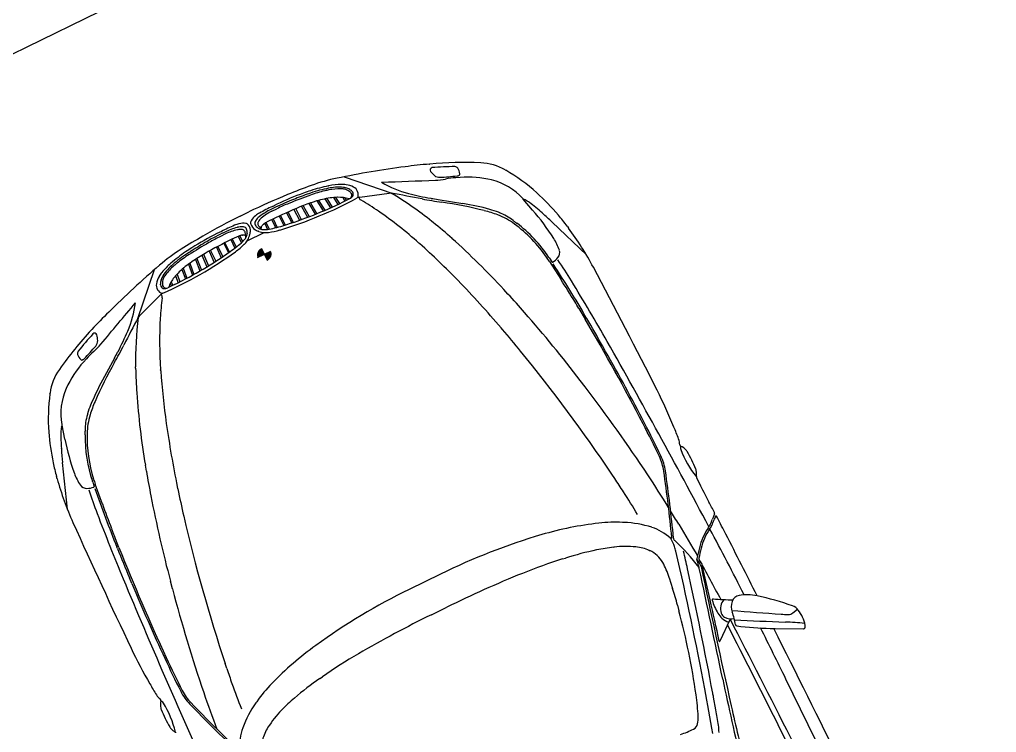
# Model space of a CAD drawing. Header units: millimetres. Extents: x 1754 to 2064, y 960 to 1845.
# Drawn here: x 1909.114 to 1912.157, y 1766.828 to 1769.048 of the extents above; entities that cross this region are included whole.
import ezdxf

# ---------------------------------------------------------------- set-up
doc = ezdxf.new("R2010")
doc.units = ezdxf.units.MM
doc.layers.add('STAFAZ', color=252, linetype='Continuous')

msp = doc.modelspace()

# ---------------------------------------------------------------- hatches: boundary and pattern name
at = {"layer": 'STAFAZ'}
h = msp.add_hatch(color=256, dxfattribs=at)
edge = h.paths.add_edge_path()
edge.add_ellipse((1909.8765, 1768.3167), major_axis=(0.0208, 0.0102), ratio=0.930015, start_angle=450, end_angle=540)
edge.add_line((1909.8557, 1768.3065), (1909.8765, 1768.3167))
edge.add_line((1909.8765, 1768.3167), (1909.867, 1768.336))
h = msp.add_hatch(color=256, dxfattribs=at)
edge = h.paths.add_edge_path()
edge.add_ellipse((1909.8765, 1768.3167), major_axis=(0.0208, 0.0102), ratio=0.930015, start_angle=270, end_angle=360)
edge.add_line((1909.8973, 1768.3268), (1909.8765, 1768.3167))
edge.add_line((1909.8765, 1768.3167), (1909.886, 1768.2973))

# ---------------------------------------------------------------- linework, layer by layer
for p, q in [((1913.4114, 1771.0578), (1907.6474, 1768.2322)), ((1910.3906, 1768.5981), (1910.3921, 1768.5982)), ((1910.6269, 1768.5796), (1910.6285, 1768.5787)), ((1910.1249, 1768.5585), (1910.277, 1768.5061)), ((1910.4864, 1768.5566), (1910.473, 1768.5555)), ((1910.4826, 1768.5627), (1910.4833, 1768.563)), ((1910.0759, 1768.5225), (1910.07, 1768.5213)), ((1910.0765, 1768.5299), (1910.0777, 1768.5301)), ((1910.1311, 1768.5337), (1910.1314, 1768.5337)), ((1910.1367, 1768.5219), (1910.1364, 1768.522)), ((1910.1494, 1768.5137), (1910.1477, 1768.5152)), ((1910.0139, 1768.5054), (1910.0102, 1768.504)), ((1910.0334, 1768.4812), (1910.0313, 1768.4805)), ((1910.0403, 1768.4833), (1910.0599, 1768.4519)), ((1910.0456, 1768.4849), (1910.0649, 1768.454)), ((1910.0652, 1768.4896), (1910.0826, 1768.4618)), ((1910.0708, 1768.4907), (1910.0875, 1768.464)), ((1910.0917, 1768.4938), (1910.1052, 1768.4722)), ((1910.0982, 1768.4943), (1910.1105, 1768.4747)), ((1910.1051, 1768.4945), (1910.1042, 1768.4945)), ((1910.1211, 1768.4937), (1910.1271, 1768.4828)), ((1910.1217, 1768.4801), (1910.1425, 1768.4903)), ((1910.1276, 1768.4926), (1910.1318, 1768.4851)), ((1910.174, 1768.4885), (1910.1714, 1768.4946)), ((1910.1735, 1768.495), (1910.2654, 1768.5071)), ((1910.1783, 1768.4853), (1910.1752, 1768.4871)), ((1910.3947, 1768.4915), (1910.3964, 1768.4912)), ((1910.4176, 1768.4877), (1910.495, 1768.4751)), ((1910.7122, 1768.4549), (1910.683, 1768.4889)), ((1910.6887, 1768.4862), (1910.6834, 1768.4885)), ((1909.8013, 1768.4358), (1909.8284, 1768.449)), ((1909.905, 1768.4606), (1909.897, 1768.4566)), ((1909.9003, 1768.4513), (1909.9157, 1768.4589)), ((1909.9018, 1768.4662), (1909.9157, 1768.4729)), ((1909.9503, 1768.4483), (1909.9667, 1768.4163)), ((1909.9689, 1768.4564), (1909.9863, 1768.4231)), ((1909.9742, 1768.4587), (1909.9917, 1768.425)), ((1909.9921, 1768.4662), (1910.0111, 1768.4322)), ((1909.9975, 1768.4684), (1910.0165, 1768.4343)), ((1910.0153, 1768.4751), (1910.0351, 1768.4415)), ((1910.0204, 1768.4769), (1910.04, 1768.4435)), ((1909.8495, 1768.4215), (1909.8486, 1768.42)), ((1909.8489, 1768.4372), (1909.8498, 1768.4379)), ((1909.8619, 1768.4349), (1909.8607, 1768.4341)), ((1909.8664, 1768.4292), (1909.8672, 1768.4299)), ((1909.8994, 1768.4251), (1909.9119, 1768.3996)), ((1909.904, 1768.4273), (1909.917, 1768.4009)), ((1909.9231, 1768.4357), (1909.9373, 1768.4068)), ((1909.9268, 1768.4375), (1909.9413, 1768.408)), ((1909.9454, 1768.4464), (1909.9618, 1768.4146)), ((1910.4021, 1768.4164), (1910.3985, 1768.4193)), ((1910.6037, 1768.4396), (1910.6041, 1768.4395)), ((1910.6059, 1768.4478), (1910.6083, 1768.4469)), ((1910.6517, 1768.4224), (1910.654, 1768.4206)), ((1910.7426, 1768.4452), (1910.742, 1768.4458)), ((1909.7428, 1768.3883), (1909.729, 1768.3814)), ((1909.792, 1768.4007), (1909.7934, 1768.4011)), ((1909.7937, 1768.3936), (1909.7927, 1768.3933)), ((1909.7981, 1768.4123), (1909.797, 1768.412)), ((1909.8102, 1768.4022), (1909.8119, 1768.402)), ((1909.8122, 1768.3922), (1909.812, 1768.3924)), ((1909.8151, 1768.3895), (1909.8151, 1768.3894)), ((1909.8561, 1768.4138), (1909.8562, 1768.4141)), ((1909.8564, 1768.3993), (1909.8572, 1768.3988)), ((1909.8566, 1768.4098), (1909.8566, 1768.4098)), ((1909.8595, 1768.3885), (1909.8572, 1768.3893)), ((1909.8702, 1768.407), (1909.8699, 1768.4066)), ((1909.8776, 1768.4127), (1909.8865, 1768.3946)), ((1909.8776, 1768.3937), (1909.8779, 1768.3938)), ((1909.8819, 1768.4155), (1909.8917, 1768.3954)), ((1909.9087, 1768.3988), (1909.9096, 1768.3991)), ((1910.8795, 1768.3154), (1910.7735, 1768.4167)), ((1910.8196, 1768.4046), (1910.8239, 1768.3989)), ((1909.7555, 1768.3803), (1909.7401, 1768.3728)), ((1909.7453, 1768.3823), (1909.7533, 1768.3862)), ((1909.7722, 1768.3627), (1909.7851, 1768.3363)), ((1909.7767, 1768.365), (1909.7892, 1768.3395)), ((1909.7951, 1768.3729), (1909.805, 1768.3528)), ((1909.7999, 1768.3746), (1909.8088, 1768.3565)), ((1909.809, 1768.377), (1909.8094, 1768.377)), ((1909.8149, 1768.363), (1909.8147, 1768.3628)), ((1909.8231, 1768.3588), (1909.8759, 1768.3847)), ((1909.8235, 1768.3832), (1909.8234, 1768.3822)), ((1909.8302, 1768.3741), (1909.8309, 1768.3764)), ((1909.7044, 1768.3264), (1909.7202, 1768.2919)), ((1909.7094, 1768.3292), (1909.7251, 1768.2951)), ((1909.7272, 1768.3389), (1909.7424, 1768.3064)), ((1909.7317, 1768.3417), (1909.7468, 1768.3093)), ((1909.7502, 1768.3509), (1909.7646, 1768.3214)), ((1909.7538, 1768.3527), (1909.768, 1768.3238)), ((1909.7918, 1768.3415), (1909.7911, 1768.341)), ((1909.8557, 1768.3065), (1909.8973, 1768.3268)), ((1909.867, 1768.336), (1909.886, 1768.2973)), ((1910.3606, 1768.3497), (1910.3581, 1768.3519)), ((1909.6432, 1768.3236), (1909.6466, 1768.3257)), ((1909.6617, 1768.3011), (1909.6761, 1768.2651)), ((1909.6662, 1768.304), (1909.6807, 1768.2678)), ((1909.6824, 1768.3139), (1909.6978, 1768.278)), ((1909.6874, 1768.3169), (1909.7028, 1768.2811)), ((1910.7647, 1768.3046), (1910.7725, 1768.2931)), ((1909.5332, 1768.2684), (1909.4814, 1768.1161)), ((1909.5854, 1768.2891), (1909.5845, 1768.2884)), ((1909.5916, 1768.2851), (1909.5962, 1768.289)), ((1909.6199, 1768.2697), (1909.6308, 1768.2401)), ((1909.6242, 1768.2734), (1909.6356, 1768.2426)), ((1909.64, 1768.286), (1909.6525, 1768.2518)), ((1909.6444, 1768.2893), (1909.6573, 1768.2545)), ((1909.6503, 1768.2934), (1909.6521, 1768.2946)), ((1910.7645, 1768.2948), (1910.8, 1768.2391)), ((1909.549, 1768.2484), (1909.5488, 1768.2481)), ((1909.5549, 1768.2367), (1909.555, 1768.237)), ((1909.5959, 1768.2449), (1909.5965, 1768.2456)), ((1909.6003, 1768.2502), (1909.6083, 1768.2285)), ((1909.6047, 1768.2551), (1909.6134, 1768.2311)), ((1909.5536, 1768.2217), (1909.5534, 1768.2239)), ((1909.5971, 1768.2229), (1909.5762, 1768.2127)), ((1909.5836, 1768.2259), (1909.587, 1768.218)), ((1909.5868, 1768.2317), (1909.5917, 1768.2203)), ((1910.6353, 1768.1933), (1910.6225, 1768.2072)), ((1909.4878, 1768.1258), (1909.5536, 1768.1911)), ((1909.5584, 1768.1868), (1909.5552, 1768.1925)), ((1909.5583, 1768.1813), (1909.5588, 1768.1849)), ((1910.8561, 1768.1483), (1910.8756, 1768.1153)), ((1910.8808, 1768.1172), (1910.8783, 1768.1215)), ((1910.6188, 1768.0824), (1910.6142, 1768.0878)), ((1909.3381, 1768.0815), (1909.3392, 1768.0827)), ((1910.9396, 1768.0147), (1910.93, 1768.0315)), ((1909.4099, 1767.9937), (1909.3725, 1767.9248)), ((1909.4209, 1768.0142), (1909.42, 1768.0126)), ((1909.3108, 1767.9882), (1909.3101, 1767.9879)), ((1909.3133, 1767.9815), (1909.3223, 1767.9914)), ((1909.4757, 1767.9623), (1909.4756, 1767.9669)), ((1909.5539, 1767.9542), (1909.5536, 1767.9575)), ((1910.8754, 1767.9046), (1910.8604, 1767.9242)), ((1909.2087, 1767.8827), (1909.209, 1767.8845)), ((1909.3261, 1767.8204), (1909.3254, 1767.8179)), ((1909.3337, 1767.8167), (1909.3339, 1767.8172)), ((1909.245, 1767.7785), (1909.2465, 1767.7841)), ((1909.2553, 1767.7407), (1909.2464, 1767.7846)), ((1909.3181, 1767.7686), (1909.3181, 1767.7658)), ((1911.1726, 1767.72), (1911.1726, 1767.7155)), ((1909.2444, 1767.7108), (1909.2443, 1767.7116)), ((1909.2631, 1767.523), (1909.248, 1767.6688)), ((1909.5092, 1767.6412), (1909.5061, 1767.6599)), ((1910.9678, 1767.6188), (1910.9587, 1767.6324)), ((1909.2312, 1767.6181), (1909.2293, 1767.625)), ((1909.3421, 1767.6072), (1909.3463, 1767.594)), ((1909.3722, 1767.5392), (1909.3499, 1767.6014)), ((1911.2227, 1767.6215), (1911.2355, 1767.5955)), ((1909.607, 1767.5864), (1909.6056, 1767.5933)), ((1911.2787, 1767.5081), (1911.2725, 1767.4922)), ((1910.9969, 1767.4819), (1910.9924, 1767.4821)), ((1911.2819, 1767.501), (1911.2777, 1767.4901)), ((1911.2876, 1767.4958), (1911.2847, 1767.5012)), ((1909.4237, 1767.4036), (1909.4095, 1767.4392)), ((1909.419, 1767.4006), (1909.4172, 1767.4052)), ((1910.9649, 1767.4048), (1910.9659, 1767.4049)), ((1911.0756, 1767.3947), (1911.0771, 1767.3941)), ((1910.8056, 1767.368), (1910.8146, 1767.3708)), ((1911.225, 1767.3638), (1911.2319, 1767.3546)), ((1911.2648, 1767.2408), (1911.2406, 1767.3483)), ((1909.4641, 1767.2913), (1909.4566, 1767.3092)), ((1909.5904, 1767.2747), (1909.5841, 1767.2986)), ((1910.4255, 1767.321), (1910.3273, 1767.2729)), ((1911.1379, 1767.3096), (1911.1483, 1767.2765)), ((1911.3827, 1767.2566), (1911.3804, 1767.2566)), ((1910.3972, 1767.1945), (1910.4446, 1767.2177)), ((1911.1635, 1767.2241), (1911.168, 1767.2068)), ((1911.5228, 1767.2002), (1911.5372, 1767.2116)), ((1911.3278, 1767.1804), (1911.2956, 1767.1115)), ((1911.3013, 1767.1835), (1911.3014, 1767.1834)), ((1911.5074, 1767.1952), (1911.5082, 1767.1952)), ((1911.4675, 1767.1511), (1911.5555, 1767.1502)), ((1911.561, 1767.1551), (1911.561, 1767.1552)), ((1909.7597, 1767.0265), (1909.7546, 1767.0421)), ((1910.0496, 1766.9958), (1910.0573, 1767.0012)), ((1911.7427, 1766.501), (1911.5011, 1766.9938)), ((1909.5578, 1766.9239), (1909.5543, 1766.9267)), ((1911.283, 1766.8979), (1911.2756, 1766.9374)), ((1909.8527, 1766.9234), (1909.8501, 1766.9197)), ((1909.93, 1766.8971), (1909.9307, 1766.8978))]:
    msp.add_line(p, q, dxfattribs=at)
for centre, radius, start, end in [((1910.4991, 1767.4051), 1.1979, 87.5468, 95.1242), ((1910.5433, 1768.4348), 0.1672, 59.9755, 87.5468), ((1910.7033, 1765.6358), 2.9793, 97.4784, 101.6209), ((1910.5548, 1766.7668), 1.8386, 95.1242, 97.4784), ((1910.3999, 1768.5797), 0.0072, 94.9117, 216.6788), ((1910.4562, 1768.6216), 0.0774, 216.6788, 229.905), ((1910.4788, 1767.6608), 0.9295, 90.5379, 94.9117), ((1910.4702, 1768.5795), 0.0107, 31.1993, 90.5379), ((1910.4367, 1768.5593), 0.0499, 10.0268, 31.1993), ((1910.3449, 1768.0879), 0.5669, 47.8854, 59.9755), ((1910.2173, 1767.9988), 0.5669, 101.6209, 110.0904), ((1908.8241, 1807.446), 38.9304, 272.08708, 272.33378), ((1910.4106, 1768.8289), 0.3334, 239.5916, 255.2957), ((1910.4221, 1768.5812), 0.0245, 229.905, 273.6653), ((1910.4, 1768.7775), 0.2298, 272.3338, 280.2927), ((1910.3211, 1770.158), 1.6045, 273.6653, 275.5694), ((1910.498, 1768.2379), 0.3186, 94.4908, 100.2927), ((1910.4752, 1768.5778), 0.0169, 275.5694, 296.115), ((1910.4813, 1768.5671), 0.0046, 296.115, 10.0268), ((1910.5107, 1768.2479), 0.3096, 76.1898, 94.4908), ((1910.5386, 1768.3617), 0.1924, 42.0123, 76.1898), ((1910.8353, 1766.3092), 2.366, 110.0904, 112.0076), ((1910.3088, 1767.6377), 0.9235, 108.1757, 109.6207), ((1910.1506, 1768.1311), 0.3984, 101.6669, 110.0558), ((1910.152, 1768.1417), 0.383, 103.1523, 110.0814), ((1910.1736, 1768.0493), 0.4903, 101.4216, 108.1757), ((1910.1736, 1768.0493), 0.478, 101.6669, 103.1523), ((1910.1132, 1768.3421), 0.1842, 94.7716, 101.6669), ((1910.1132, 1768.3421), 0.1789, 89.3176, 101.6669), ((1910.1212, 1768.3149), 0.2196, 91.3243, 101.4216), ((1910.1086, 1768.3974), 0.1287, 83.5433, 94.7716), ((1910.1148, 1768.4751), 0.046, 81.0362, 89.3176), ((1910.1186, 1768.4272), 0.1073, 83.3115, 91.3243), ((1910.1123, 1768.4594), 0.0619, 70.94, 81.0362), ((1910.117, 1768.472), 0.0536, 68.7737, 83.5433), ((1910.1238, 1768.4688), 0.0653, 61.9974, 83.3115), ((1910.1225, 1768.4889), 0.0306, 55.4937, 70.94), ((1910.1234, 1768.4876), 0.0368, 48.6038, 68.7737), ((1910.1175, 1768.4817), 0.0394, 41.6101, 55.4937), ((1910.1413, 1768.5045), 0.0123, 340.8953, 48.6038), ((1910.1413, 1768.5017), 0.028, 342.9995, 61.9974), ((1910.6377, 1766.7981), 1.8386, 112.0076, 116.115), ((1910.2422, 1767.7727), 0.7661, 111.5468, 116.115), ((1910.2816, 1767.7138), 0.8427, 109.6207, 115.7376), ((1909.5641, 1769.604), 1.2639, 286.5829, 298.4166), ((1909.555, 1769.6363), 1.2876, 287.1354, 296.115), ((1910.7633, 1766.4698), 2.1632, 110.0814, 112.0011), ((1910.7047, 1766.6014), 2.0254, 110.0558, 111.5468), ((1910.1953, 1767.97), 0.5363, 107.8073, 112.8099), ((1910.1293, 1768.1828), 0.3134, 98.7318, 107.8073), ((1910.1073, 1768.326), 0.1685, 91.0559, 98.7318), ((1910.1072, 1768.3837), 0.1109, 72.4583, 91.0559), ((1910.1297, 1768.5166), 0.0293, 296.115, 310.0004), ((1910.1262, 1768.5044), 0.0234, 329.6964, 349.3297), ((1910.1401, 1768.5018), 0.00919, 349.3297, 41.6101), ((1910.1392, 1768.5053), 0.0144, 310.0004, 340.8953), ((1910.1765, 1768.4722), 0.023, 97.4898, 118.4166), ((1910.1768, 1768.4897), 0.00306, 203.0728, 239.6916), ((1909.7531, 1767.7578), 0.8427, 55.3678, 59.6916), ((1910.2684, 1768.4843), 0.023, 80.1621, 97.4898), ((1909.2041, 1762.3469), 6.252, 79.27402, 80.16208), ((1909.7199, 1767.5779), 1.0809, 51.1107, 59.2464), ((1910.535, 1769.303), 0.8235, 255.2957, 260.1899), ((1910.6529, 1769.995), 1.5322, 259.274, 261.6232), ((1910.775, 1770.6804), 2.2217, 260.1899, 260.7433), ((1910.236, 1767.1638), 1.3296, 75.8221, 81.6232), ((1910.6133, 1768.429), 0.0919, 40.671, 42.0123), ((1910.6651, 1768.4297), 0.0613, 52.9205, 67.359), ((1910.3183, 1767.9708), 0.6365, 48.2691, 52.9205), ((1910.2348, 1767.9662), 0.731, 40.2991, 47.8854), ((1910.2489, 1767.7463), 0.7992, 115.7376, 118.9918), ((1909.9904, 1768.2661), 0.2122, 116.115, 127.2819), ((1909.9729, 1768.3032), 0.165, 116.115, 129.8352), ((1910.8955, 1766.3051), 2.3424, 112.8099, 115.1284), ((1910.1653, 1767.9499), 0.5669, 112.0011, 116.115), ((1909.4974, 1767.3876), 1.2926, 48.2489, 55.3678), ((1910.3635, 1767.6682), 0.8175, 74.7424, 80.7433), ((1910.4678, 1768.0815), 0.383, 69.2229, 75.8221), ((1910.5101, 1768.2056), 0.2605, 68.4204, 74.7424), ((1910.1142, 1767.9411), 0.7884, 32.6497, 40.671), ((1910.6107, 1766.7849), 1.8386, 116.115, 120.2224), ((1909.8477, 1768.4152), 0.0138, 152.0165, 196.4281), ((1909.8763, 1768.4001), 0.0461, 126.4061, 152.0165), ((1909.8591, 1768.4138), 0.0123, 149.1966, 205.7935), ((1909.8876, 1768.3987), 0.0444, 127.2819, 149.1966), ((1909.9135, 1768.3515), 0.1073, 118.9918, 126.4061), ((1909.8653, 1768.4133), 0.00919, 153.3537, 175.4378), ((1909.89, 1768.401), 0.0368, 129.8352, 153.3537), ((1909.9772, 1768.263), 0.1799, 115.1284, 125.0474), ((1910.5288, 1768.2411), 0.2122, 53.339, 69.2229), ((1910.5412, 1768.2773), 0.1824, 52.7203, 68.4204), ((1911.7676, 1769.8836), 1.8386, 232.7203, 233.0567), ((1909.9267, 1767.5305), 1.2257, 46.3001, 48.2691), ((1910.2665, 1767.993), 0.6895, 36.6535, 40.2991), ((1910.0993, 1767.673), 0.7992, 113.2381, 116.4924), ((1909.8467, 1768.1957), 0.2122, 104.9481, 116.115), ((1909.8281, 1768.2322), 0.165, 102.3948, 116.115), ((1909.8263, 1768.3088), 0.1073, 105.8239, 113.2381), ((1909.8048, 1768.3581), 0.0444, 83.0334, 104.9481), ((1909.8016, 1768.3576), 0.0368, 78.8763, 102.3948), ((1909.8107, 1768.3679), 0.0461, 80.2135, 105.8239), ((1909.8069, 1768.3847), 0.00919, 56.7922, 78.8763), ((1909.8104, 1768.3899), 0.0123, 26.4365, 83.0334), ((1909.8065, 1768.3835), 0.0105, 34.5285, 56.7922), ((1909.7999, 1768.379), 0.0184, 18.5206, 34.5285), ((1909.8162, 1768.3998), 0.0138, 35.8019, 80.2135), ((1909.8018, 1768.3856), 0.0218, 353.5996, 26.4365), ((1909.8027, 1768.3901), 0.0304, 355.1041, 35.8019), ((1909.7795, 1768.3921), 0.0537, 343.0809, 355.1041), ((1909.8636, 1768.4199), 0.0304, 196.4281, 237.1259), ((1909.8763, 1768.4395), 0.0537, 237.1259, 249.1491), ((1909.8677, 1768.4179), 0.0218, 205.7935, 238.6304), ((1909.8666, 1768.413), 0.0105, 175.4378, 197.7014), ((1909.8741, 1768.4154), 0.0184, 197.7014, 213.7094), ((1909.8732, 1768.425), 0.0306, 238.6304, 247.2963), ((1909.8896, 1768.4258), 0.037, 213.7094, 238.5302), ((1909.8813, 1768.4458), 0.0613, 249.1491, 264.9578), ((1909.8762, 1768.4321), 0.0384, 247.2963, 272.0938), ((1909.8808, 1768.3963), 0.015, 136.6551, 176.0257), ((1909.888, 1768.3901), 0.0245, 125.0474, 136.6551), ((1909.8751, 1768.4703), 0.0766, 272.0938, 278.1204), ((1909.8514, 1768.6361), 0.244, 278.1204, 283.5822), ((1909.8565, 1768.6221), 0.2393, 277.9938, 286.5829), ((1909.8124, 1768.8012), 0.4137, 283.5822, 287.1354), ((1909.4402, 1767.2238), 1.5322, 48.2186, 51.1107), ((1910.3878, 1768.0516), 0.4484, 34.9026, 53.339), ((1910.4059, 1768.0727), 0.4271, 33.3467, 53.0567), ((1910.0492, 1767.8224), 0.9656, 28.0539, 36.6535), ((1910.8761, 1766.3292), 2.366, 120.2224, 122.1396), ((1910.1049, 1767.6272), 0.8427, 116.4924, 122.6093), ((1910.0825, 1767.6944), 0.7661, 116.115, 120.6832), ((1910.8424, 1766.2791), 2.3424, 117.1015, 119.4201), ((1909.9896, 1767.8637), 0.5669, 116.115, 120.2289), ((1909.8573, 1768.2042), 0.1799, 107.1826, 117.1015), ((1909.6394, 1768.5321), 0.244, 308.6478, 314.1096), ((1909.8114, 1768.3526), 0.0245, 95.5749, 107.1826), ((1909.7559, 1768.4119), 0.0766, 314.1096, 320.1362), ((1909.8109, 1768.3621), 0.015, 56.2043, 95.5749), ((1909.7715, 1768.3919), 0.0613, 314.2362, 327.2722), ((1909.7855, 1768.3876), 0.0384, 320.1362, 344.9337), ((1909.7822, 1768.3731), 0.037, 353.6997, 18.5206), ((1909.7929, 1768.3856), 0.0306, 344.9337, 353.5996), ((1909.7715, 1768.3919), 0.0613, 327.2722, 343.0809), ((1909.8813, 1768.4458), 0.0613, 264.9578, 277.9938), ((1908.9159, 1766.6372), 2.3189, 42.6137, 48.2186), ((1910.643, 1768.2799), 0.1604, 17.9581, 32.6497), ((1909.919, 1767.8526), 0.5669, 122.1396, 130.6091), ((1910.1484, 1767.5591), 0.9235, 122.6093, 124.0542), ((1910.7932, 1766.4845), 2.1632, 120.2289, 122.1486), ((1910.7251, 1766.6114), 2.0254, 120.6832, 122.1742), ((1909.5327, 1768.6641), 0.4137, 305.0946, 308.6478), ((1909.6473, 1768.5195), 0.2393, 305.6471, 314.2362), ((1908.8302, 1766.6351), 2.2983, 44.1288, 48.2489), ((1910.773, 1768.322), 0.0237, 319.8524, 17.9581), ((1909.0502, 1769.3521), 1.2639, 293.8134, 305.6471), ((1909.9058, 1767.918), 0.4903, 124.0542, 130.8084), ((1909.8553, 1767.9864), 0.3984, 122.1742, 130.5631), ((1909.0303, 1769.3791), 1.2876, 296.115, 305.0946), ((1909.846, 1767.9917), 0.383, 122.1486, 129.0777), ((1909.9553, 1767.8523), 0.5363, 119.4201, 124.4227), ((1910.4414, 1768.089), 0.383, 32.5063, 34.9026), ((1910.9547, 1768.4339), 0.2298, 213.3467, 214.2381), ((1910.7417, 1768.3485), 0.0647, 300.4742, 319.8524), ((1909.2921, 1767.2895), 1.8075, 31.4976, 33.9853), ((1911.4893, 1766.0211), 2.9793, 130.6091, 134.7516), ((1909.7281, 1768.1221), 0.2196, 130.8084, 140.9057), ((1909.6706, 1768.1827), 0.1287, 137.4584, 148.6867), ((1909.7114, 1768.1452), 0.1789, 130.5631, 142.9124), ((1909.7114, 1768.1452), 0.1842, 130.5631, 137.4584), ((1909.9058, 1767.918), 0.478, 129.0777, 130.5631), ((1909.8275, 1768.0349), 0.3134, 124.4227, 133.4982), ((1910.7737, 1768.294), 0.00153, 214.2381, 300.4742), ((1907.5175, 1766.1607), 3.891, 30.2604, 33.1246), ((1893.6915, 1759.1052), 19.5011, 26.78526, 28.05387), ((1909.6048, 1768.2144), 0.0653, 148.9185, 170.2326), ((1909.6409, 1768.193), 0.1073, 140.9057, 148.9185), ((1909.5901, 1768.2262), 0.0368, 163.4563, 183.6262), ((1909.6064, 1768.2217), 0.0536, 148.6867, 163.4563), ((1909.5897, 1768.2277), 0.0306, 161.29, 176.7363), ((1909.6193, 1768.2177), 0.0619, 151.1937, 161.29), ((1909.6053, 1768.2254), 0.046, 142.9124, 151.1937), ((1909.6822, 1768.1754), 0.1109, 141.174, 159.7717), ((1909.7278, 1768.14), 0.1685, 133.4982, 141.174), ((1908.1942, 1766.0182), 3.1843, 40.5368, 44.1288), ((1907.0765, 1765.8664), 4.4152, 31.4435, 32.5063), ((1909.5681, 1768.2207), 0.028, 170.2326, 249.2305), ((1909.5658, 1768.2225), 0.0123, 183.6262, 251.3346), ((1909.5984, 1768.2272), 0.0394, 176.7363, 190.6199), ((1909.5687, 1768.2217), 0.00919, 190.6199, 242.9003), ((1909.5665, 1768.2245), 0.0144, 251.3346, 282.2296), ((1909.5752, 1768.2343), 0.0234, 242.9003, 262.5336), ((1909.5634, 1768.239), 0.0293, 282.2296, 296.115), ((1905.2862, 1764.835), 6.5055, 29.56751, 31.4976), ((1910.3939, 1768.0719), 0.8427, 172.5384, 176.8622), ((1909.5698, 1768.1748), 0.023, 113.8134, 134.7402), ((1909.5558, 1768.1853), 0.00306, 352.5384, 29.1572), ((1908.2674, 1766.0148), 3.2176, 41.2299, 42.6137), ((1879.5903, 1793.115), 38.9304, 319.89621, 320.1429), ((1909.1444, 1768.2082), 0.3334, 336.9343, 352.6384), ((1909.5362, 1767.3704), 1.5322, 30.5126, 31.4435), ((1910.6862, 1766.8312), 1.8386, 134.7516, 137.1058), ((1915.0073, 1765.1917), 6.252, 152.0679, 152.95596), ((1910.5564, 1767.988), 1.0809, 172.9836, 181.1193), ((1909.5039, 1768.1095), 0.023, 134.7402, 152.0679), ((1910.8431, 1768.0473), 1.2926, 176.8622, 183.9811), ((1907.5836, 1765.4155), 4.1269, 37.4375, 41.2299), ((1904.94, 1764.6172), 6.8897, 27.40758, 30.5126), ((1904.2638, 1764.2566), 7.6609, 29.5217, 30.26035), ((1910.2157, 1767.2661), 1.1979, 137.1058, 144.6831), ((1910.026, 1767.4388), 0.9295, 137.3183, 141.6921), ((1909.348, 1768.0641), 0.0072, 15.5512, 137.3183), ((1909.2804, 1768.0452), 0.0774, 2.325, 15.5512), ((1908.6935, 1768.4003), 0.8235, 332.0401, 336.9343), ((1907.7077, 1765.5929), 3.8304, 39.2324, 40.5368), ((1908.1487, 1769.093), 1.6045, 316.6606, 318.5647), ((1909.1916, 1768.1851), 0.2298, 311.9373, 319.8962), ((1909.3332, 1768.0474), 0.0245, 318.5647, 2.325), ((1908.0743, 1768.7309), 1.5322, 330.6068, 332.956), ((1890.2664, 1756.3138), 23.7742, 27.98096, 29.56751), ((1909.3051, 1768.0083), 0.0107, 141.6921, 201.0307), ((1909.3416, 1768.0224), 0.0499, 201.0307, 222.2032), ((1909.3034, 1768.0034), 0.0169, 296.115, 316.6606), ((1909.5581, 1767.7771), 0.3186, 131.9373, 137.7392), ((1907.4577, 1769.0542), 2.2217, 331.4867, 332.0401), ((1906.7383, 1764.8013), 5.082, 33.8537, 39.2324), ((1904.94, 1764.6172), 6.8948, 27.40758, 29.5217), ((1909.5424, 1767.7733), 0.3096, 137.7392, 156.0402), ((1909.3081, 1767.992), 0.0046, 222.2032, 296.115), ((1910.5677, 1767.3264), 1.3296, 150.6068, 156.4079), ((1911.0076, 1767.9922), 1.5322, 181.1193, 184.0114), ((1909.3747, 1767.862), 0.1672, 144.6831, 172.2545), ((1911.8466, 1768.1138), 2.2983, 183.9811, 188.1012), ((1910.0908, 1767.5345), 0.8175, 151.4867, 157.4876), ((1907.0581, 1764.9821), 4.8076, 33.4199, 37.4375), ((1909.7705, 1767.8063), 0.5669, 172.2545, 184.3446), ((1909.4353, 1767.8209), 0.1924, 156.0402, 190.2177), ((1911.7924, 1768.0473), 2.3189, 184.0114, 189.6163), ((1909.7324, 1767.2028), 1.5322, 22.0918, 26.7853), ((1909.5762, 1767.7478), 0.2605, 157.4876, 163.8096), ((1909.7002, 1767.7052), 0.383, 156.4079, 163.0071), ((1909.5005, 1767.7671), 0.1824, 163.8096, 179.5097), ((1909.5367, 1767.7547), 0.2122, 163.0071, 178.891), ((1909.3041, 1767.7625), 0.0613, 164.871, 179.3094), ((1909.3364, 1767.8031), 0.0919, 190.2177, 191.559), ((1912.7238, 1768.2387), 3.1843, 188.1012, 191.6932), ((1908.1944, 1766.3047), 3.2238, 25.3887, 27.4076), ((1908.1944, 1766.3047), 3.2288, 25.3887, 27.4076), ((1909.5701, 1767.1369), 1.7074, 20.7483, 22.0918), ((1909.9341, 1767.8187), 0.731, 184.3446, 191.9309), ((1909.8793, 1767.7556), 0.6365, 179.3094, 183.9609), ((1909.7451, 1767.7488), 0.4271, 179.1733, 198.8833), ((1907.4796, 1767.7815), 1.8386, 359.1733, 359.5097), ((1909.7728, 1767.7501), 0.4484, 178.891, 197.3274), ((1910.0278, 1767.8987), 0.7884, 191.559, 199.5803), ((1911.1166, 1767.7228), 0.0536, 1.1597, 20.7483), ((1911.1748, 1767.724), 0.0046, 181.1597, 241.1549), ((1911.1748, 1767.724), 0.0046, 241.1549, 244.3984), ((1911.1484, 1767.6689), 0.0565, 41.019, 64.3984), ((1910.4672, 1767.7954), 1.2257, 183.9609, 185.9298), ((1910.9615, 1767.618), 0.166, 8.3482, 25.3887), ((1911.191, 1767.7156), 0.0184, 180.1601, 199.8922), ((1911.4424, 1767.8065), 0.2857, 199.8922, 219.6325), ((1911.1737, 1767.6909), 0.023, 29.8974, 41.019), ((1910.779, 1767.464), 0.4782, 22.6055, 29.8974), ((1909.8935, 1767.8101), 0.6895, 191.9309, 195.5765), ((1910.9615, 1767.618), 0.1609, 8.3482, 25.3887), ((1909.4361, 1767.6883), 0.1604, 199.5803, 214.2719), ((1912.6816, 1768.1787), 3.2176, 189.6163, 191.0001), ((1907.8737, 1765.5203), 3.8304, 31.6131, 33.4199), ((1907.0471, 1767.0435), 4.1172, 5.4565, 8.3482), ((1907.0471, 1767.0435), 4.1223, 5.4232, 8.3482), ((1911.1993, 1767.639), 0.023, 10.9178, 22.6055), ((1911.1656, 1767.6324), 0.0573, 351.8027, 10.9178), ((1910.1614, 1767.8774), 0.9656, 195.5765, 204.1761), ((1909.3231, 1767.6113), 0.0237, 214.2719, 272.3776), ((1909.1235, 1767.5362), 0.2298, 17.9918, 18.8833), ((1909.7104, 1767.7307), 0.383, 197.3274, 199.7237), ((1909.0592, 1766.3385), 2.2983, 32.6196, 33.8537), ((1911.1656, 1767.6324), 0.0573, 351.7582, 351.8027), ((1911.2269, 1767.6236), 0.0046, 171.7582, 206.115), ((1909.3214, 1767.6522), 0.0647, 272.3776, 291.7558), ((1911.0464, 1768.1495), 1.8075, 198.2447, 200.7324), ((1909.3449, 1767.5936), 0.00153, 291.7558, 17.9918), ((1913.0256, 1768.8609), 3.891, 199.1054, 201.9696), ((1913.3579, 1768.3627), 3.8304, 191.6932, 192.9976), ((1908.6861, 1766.0997), 2.7413, 30.8723, 32.6196), ((1912.6113, 1768.2699), 1.5322, 206.115, 208.2233), ((1913.5284, 1769.0293), 4.4152, 199.7237, 200.7865), ((1913.5742, 1768.3522), 4.1269, 191.0001, 194.7925), ((1905.4147, 1764.4074), 6.6354, 27.90864, 28.22326), ((1915.4402, 1769.8127), 6.5055, 200.73239, 202.66247), ((1907.8737, 1765.5203), 3.8304, 30.7057, 31.4367), ((1911.273, 1767.5103), 0.00613, 338.6211, 27.9086), ((1927.0712, 1775.4685), 19.5011, 204.17612, 205.44472), ((1914.5774, 1768.6442), 5.082, 192.9976, 198.3763), ((1911.0303, 1766.463), 1.0226, 96.2637, 106.4556), ((1910.9723, 1766.9922), 0.4903, 87.6481, 96.2637), ((1910.9835, 1767.1564), 0.3258, 72.1715, 87.6481), ((2063.7429, 1858.0895), 177.4546, 210.705667, 210.742771), ((1911.1956, 1767.5072), 0.0766, 325.6259, 334.6669), ((1911.0113, 1767.5944), 0.2805, 334.6669, 338.6211), ((1911.0113, 1767.5944), 0.2861, 334.6669, 338.6211), ((1911.2834, 1767.5005), 0.00153, 28.0797, 158.6211), ((1908.4037, 1765.9573), 3.2686, 27.083, 28.0797), ((1910.833, 1768.0061), 1.5322, 200.7865, 201.7174), ((1911.3097, 1765.5172), 2.0089, 106.4556, 116.115), ((1911.035, 1767.3164), 0.1577, 47.6182, 72.1715), ((1911.4112, 1767.3597), 0.1846, 145.6259, 166.5524), ((1911.4112, 1767.3597), 0.179, 145.6259, 166.5524), ((1911.1956, 1767.5072), 0.0822, 325.6259, 334.6669), ((1903.0161, 1763.0521), 9.3529, 26.71274, 28.12675), ((1863.7244, 1743.1105), 53.4504, 26.85184, 27.083), ((1911.1431, 1767.4348), 0.0026, 227.6182, 5.4565), ((1911.035, 1767.3164), 0.1577, 47.6111, 47.6182), ((1911.1372, 1767.4283), 0.00613, 30.073, 47.6111), ((1911.0044, 1767.3514), 0.1596, 20.298, 30.073), ((1911.1631, 1767.4343), 0.0123, 185.4232, 227.0384), ((1910.706, 1766.9434), 0.6585, 37.1662, 47.0384), ((1916.5236, 1770.2666), 7.6609, 201.96963, 202.70829), ((1915.8244, 1769.953), 6.8897, 201.71739, 204.82241), ((1911.1336, 1766.349), 1.0704, 101.9678, 107.3364), ((1911.0244, 1766.8641), 0.5439, 96.2832, 101.9678), ((1911.0025, 1767.0727), 0.3342, 84.6109, 96.2832), ((1911.0209, 1767.2681), 0.1379, 66.6496, 84.6109), ((1911.0438, 1767.317), 0.0839, 28.5095, 66.6496), ((1911.0391, 1767.3643), 0.1226, 13.0844, 20.298), ((1901.4801, 1765.1426), 9.9363, 10.559, 13.0844), ((1908.9623, 1766.8511), 2.2849, 12.2848, 13.6959), ((1912.9244, 1766.9978), 1.7405, 166.5524, 167.6867), ((1912.9244, 1766.9978), 1.7349, 166.5524, 167.6042), ((1911.285, 1765.8323), 1.6088, 107.3364, 112.0768), ((1910.8741, 1767.2248), 0.277, 18.0841, 28.5095), ((1911.2279, 1767.3681), 0.00409, 167.6867, 197.0445), ((1910.909, 1767.2704), 0.3294, 12.4248, 17.0445), ((1911.2339, 1767.3694), 0.00409, 167.6042, 208.3508), ((1965.3005, 1796.5431), 61.4395, 208.350755, 208.483686), ((1911.1964, 1767.3276), 0.0446, 33.9827, 37.209), ((1911.2143, 1767.3397), 0.023, 11.8012, 33.9827), ((1912.0578, 1763.927), 3.6649, 112.0768, 116.115), ((1897.8656, 1764.4347), 13.6416, 10.62448, 12.28481), ((1910.909, 1767.2704), 0.3294, 11.9923, 12.4248), ((1753.297, 1733.7911), 161.458, 11.867025, 11.992275), ((1942.0819, 1773.789), 31.5111, 191.80121, 192.60925), ((1931.3755, 1776.4663), 23.7742, 202.66247, 204.24903), ((1911.021, 1767.2728), 0.1226, 17.4966, 18.0841), ((1915.8244, 1769.953), 6.8948, 202.70829, 204.82241), ((1914.2387, 1768.5022), 4.8076, 194.7925, 198.8101), ((1911.2116, 1765.4691), 2.0089, 116.115, 125.7744), ((1910.0524, 1766.931), 1.1491, 14.7761, 17.4966), ((1871.6068, 1758.3259), 40.6477, 12.48279, 12.66927), ((1911.2742, 1767.2403), 0.00306, 86.3804, 197.5043), ((1911.458, 1767.2983), 0.1958, 197.5043, 210.4989), ((1911.3579, 1768.563), 1.3223, 266.3804, 269.0595), ((1911.3426, 1767.213), 0.045, 140.4451, 197.6287), ((1911.3787, 1767.2195), 0.0478, 160.0014, 200.6715), ((1911.3611, 1767.2259), 0.0291, 100.3739, 160.0014), ((1911.3791, 1767.1276), 0.129, 89.4471, 100.3739), ((1911.3814, 1767.1187), 0.1379, 77.5196, 89.4471), ((1911.2041, 1766.3178), 0.9582, 70.6443, 77.5196), ((1908.8987, 1766.6083), 2.3469, 8.2443, 14.7761), ((1912.1026, 1776.477), 9.3013, 265.2501, 266.20351), ((1911.1637, 1767.1384), 0.182, 7.9044, 20.6715), ((1911.509, 1767.1857), 0.0383, 37.3628, 70.6443), ((1911.4462, 1767.1377), 0.1174, 11.5309, 37.3628), ((1912.0104, 1763.9037), 3.6649, 116.115, 120.1532), ((1911.3553, 1767.2378), 0.0766, 210.4989, 225.1308), ((1911.3216, 1767.2064), 0.023, 197.6287, 240.3512), ((1911.3322, 1767.2143), 0.0436, 225.1308, 258.6727), ((1911.3306, 1767.2221), 0.0411, 240.3512, 283.7382), ((1832.4069, 1726.6879), 88.7026, 26.627939, 27.161835), ((1912.0263, 1780.9327), 13.7713, 267.14871, 267.80693), ((1911.5131, 1767.5935), 0.3984, 266.2035, 269.1672), ((1911.4583, 1766.1007), 1.0716, 84.5692, 87.8069), ((1911.5086, 1767.2182), 0.023, 269.1672, 308.4645), ((1798.3653, 1709.8667), 126.6549, 26.580607, 26.896316), ((1911.3485, 1767.1641), 0.0046, 187.9044, 263.8167), ((1911.5233, 1768.7772), 1.6272, 263.8167, 267.5084), ((1883.9859, 1753.5054), 30.6435, 26.11499, 26.44722), ((1911.4725, 1767.6108), 0.4597, 267.5084, 269.3773), ((1863.7244, 1743.1105), 53.4504, 26.22259, 26.72932), ((1911.5555, 1767.1548), 0.0046, 269.3773, 301.6203), ((1911.5543, 1767.1568), 0.00691, 301.6203, 346.2923), ((1911.5476, 1767.1584), 0.0138, 346.2923, 11.5309), ((1911.2947, 1767.112), 0.00107, 192.4828, 334.9666), ((1910.8452, 1767.7483), 1.5322, 205.4447, 210.1382), ((1910.635, 1766.2692), 1.0226, 125.7744, 135.9663), ((1912.4971, 1768.414), 3.2288, 204.8224, 206.8413), ((1912.4971, 1768.414), 3.2238, 204.8224, 206.8413), ((1910.9776, 1765.6816), 1.6088, 120.1532, 124.8936), ((1911.9408, 1767.7511), 2.2983, 198.3763, 199.6104), ((1910.6619, 1766.1178), 1.0704, 124.8936, 130.2622), ((1922.3565, 1769.3159), 11.2936, 191.86703, 193.2341), ((1910.9967, 1767.8363), 1.7074, 210.1382, 211.4816), ((1909.7642, 1767.031), 0.1609, 206.8413, 223.8818), ((1912.3581, 1767.8998), 2.7413, 199.6104, 201.3577), ((1910.2523, 1766.6393), 0.4903, 135.9663, 144.5819), ((1886.0552, 1762.2673), 25.627, 10.24183, 10.559), ((1909.5864, 1766.9727), 0.0536, 211.4816, 231.0702), ((1909.5498, 1766.9274), 0.0046, 351.0751, 51.0702), ((1909.5498, 1766.9274), 0.0046, 347.8316, 351.0751), ((1909.7642, 1767.031), 0.166, 206.8413, 223.8818), ((1913.3137, 1768.1871), 3.8304, 198.8101, 200.6169), ((1910.3216, 1766.5196), 0.5439, 130.2622, 135.9468), ((1910.5558, 1766.8484), 0.6725, 2.4188, 8.2443), ((1905.2497, 1765.8198), 6.1287, 10.50647, 10.62448), ((1909.6095, 1766.9145), 0.0565, 167.8316, 191.211), ((1909.5766, 1766.908), 0.023, 191.211, 202.3326), ((1909.9977, 1767.081), 0.4782, 202.3326, 209.6245), ((1909.5465, 1766.9094), 0.0184, 32.3377, 52.0699), ((1909.3207, 1766.7664), 0.2857, 12.5974, 32.3377), ((1912.6159, 1769.7735), 4.1223, 223.8818, 226.8068), ((1912.6159, 1769.7735), 4.1172, 223.8818, 226.7735), ((1910.1156, 1766.7309), 0.3258, 144.5819, 160.0585), ((1910.1702, 1766.6647), 0.3342, 135.9468, 147.6191), ((1909.8194, 1766.6265), 1.4885, 8.63, 10.5065), ((1917.2408, 1768.2321), 6.0561, 192.60925, 194.42319), ((1911.1343, 1766.8728), 0.0935, 348.4903, 2.4188), ((1909.602, 1766.8559), 0.023, 209.6245, 221.3122), ((1909.6278, 1766.8786), 0.0573, 221.3122, 240.4273), ((1909.9576, 1766.7882), 0.1577, 160.0585, 184.6118), ((1910.0044, 1766.7698), 0.1379, 147.6191, 165.5804), ((1911.0652, 1767.1408), 0.3371, 288.5554, 296.1074), ((1911.2034, 1766.8587), 0.023, 296.1074, 348.4903), ((1911.1396, 1766.8269), 0.1532, 0.2796, 8.63), ((1909.5973, 1766.8247), 0.0046, 26.115, 60.4718), ((1909.6278, 1766.8786), 0.0573, 240.4273, 240.4718)]:
    msp.add_arc(centre, radius, start, end, dxfattribs=at)

doc.saveas('drawing.dxf')
